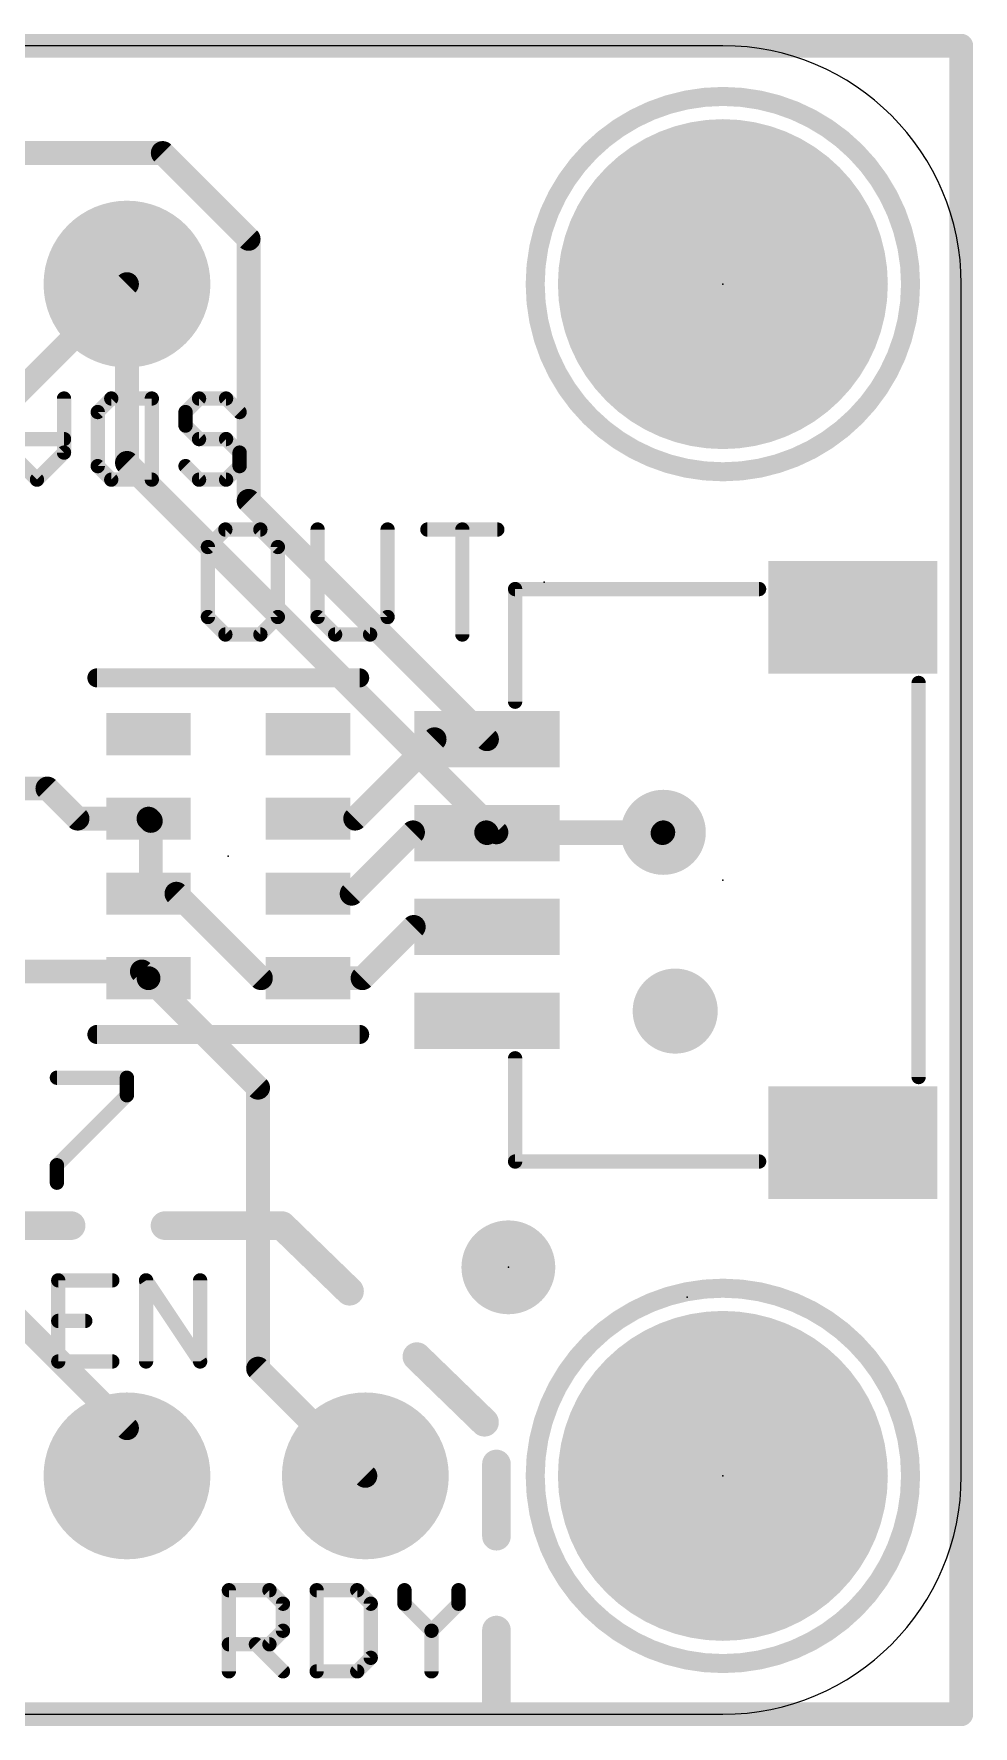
# Model space of a CAD drawing. Extents: x -0.1 to 25.5, y -0.1 to 17.9.
# Drawn here: x 15.52 to 25.53, y -0.13 to 17.91 of the extents above; entities that cross this region are included whole.
import ezdxf

# ---------------------------------------------------------------- set-up
doc = ezdxf.new("R2010")
doc.units = 0
for name, color, linetype in [('1', 12, 'CONTINUOUS'), ('16', 5, 'CONTINUOUS'), ('17', 110, 'CONTINUOUS'), ('18', 110, 'CONTINUOUS'), ('20', 53, 'CONTINUOUS'), ('21', 40, 'CONTINUOUS'), ('23', 40, 'CONTINUOUS'), ('24', 6, 'CONTINUOUS')]:
    doc.layers.add(name, color=color, linetype=linetype)

# ---------------------------------------------------------------- blocks, each defined once
blk = doc.blocks.new('RECT')
blk.add_solid([(-0.5, -0.5), (0.5, -0.5), (-0.5, 0.5), (0.5, 0.5)])
blk = doc.blocks.new('PIE')
at = {"const_width": 0.5}
blk.add_lwpolyline([(0, -0.25, 1), (0, 0.25, 1), (0, -0.25)], format="xyb", dxfattribs=at)
blk = doc.blocks.new('ROUNDP')
at = {"const_width": 0.5}
blk.add_lwpolyline([(0, -0.25, 1), (0, 0.25, 1), (0, -0.25)], format="xyb", dxfattribs=at)
blk = doc.blocks.new('ROUNDV')
at = {"const_width": 0.5}
blk.add_lwpolyline([(0, -0.25, 1), (0, 0.25, 1), (0, -0.25)], format="xyb", dxfattribs=at)

msp = doc.modelspace()

# ---------------------------------------------------------------- linework, layer by layer
at = {"layer": '1', "const_width": 0.254}
for points in [[(0, 17.78), (25.4, 17.78)], [(25.4, 17.78), (25.4, 0)], [(16.891, 16.637), (14.732, 16.637)], [(17.806, 15.722), (16.891, 16.637)], [(17.806, 15.722), (17.806, 12.93)], [(13.716, 12.446), (16.51, 15.24)], [(20.346, 10.39), (17.806, 12.93)], [(18.942, 9.544), (19.788, 10.39)], [(19.788, 10.39), (20.346, 10.39)], [(14.9, 9.865), (15.662, 9.865)], [(15.662, 9.865), (15.983, 9.544)], [(15.983, 9.544), (16.7395, 9.544)], [(16.7395, 9.544), (16.764, 9.5195)], [(16.764, 9.5195), (16.764, 8.744)], [(18.4395, 9.544), (18.942, 9.544)], [(18.904, 8.744), (19.558, 9.398)], [(19.558, 9.398), (20.338, 9.398)], [(20.338, 9.398), (20.346, 9.39)], [(20.346, 9.39), (22.217, 9.39)], [(22.217, 9.39), (22.225, 9.398)], [(16.7395, 8.744), (16.764, 8.744)], [(16.764, 8.744), (17.037, 8.744)], [(17.037, 8.744), (17.937, 7.844)], [(18.4395, 8.744), (18.904, 8.744)], [(19.02, 7.844), (19.566, 8.39)], [(19.566, 8.39), (20.346, 8.39)], [(14.9, 7.915), (16.6685, 7.915)], [(16.6685, 7.915), (16.7395, 7.844)], [(16.7395, 7.844), (17.907, 6.6765)], [(17.937, 7.844), (18.4395, 7.844)], [(18.4395, 7.844), (19.02, 7.844)], [(17.907, 6.6765), (17.907, 3.683)], [(17.907, 3.683), (19.05, 2.54)], [(25.4, 0), (0, 0)]]:
    msp.add_lwpolyline(points, dxfattribs=at)
at = {"layer": '1', "const_width": 0.127}
for points in [[(25.4635, 17.78, 1), (25.3365, 17.78)], [(25.4, 17.7165, 1), (25.4, 17.8435)], [(16.9359, 16.6819, 1), (16.8461, 16.5921)], [(16.891, 16.5735, 1), (16.891, 16.7005)], [(17.8695, 15.722, 1), (17.7425, 15.722)], [(17.7611, 15.6771, 1), (17.8509, 15.7669)], [(16.5549, 15.1951, 1), (16.4651, 15.2849)], [(17.8509, 12.9749, 1), (17.7611, 12.8851)], [(17.7425, 12.93, 1), (17.8695, 12.93)], [(19.788, 10.4535, 1), (19.788, 10.3265)], [(19.8329, 10.3451, 1), (19.7431, 10.4349)], [(20.3011, 10.3451, 1), (20.3909, 10.4349)], [(20.346, 10.3265, 1), (20.346, 10.4535)], [(15.7069, 9.9099, 1), (15.6171, 9.8201)], [(15.662, 9.8015, 1), (15.662, 9.9285)], [(15.983, 9.6075, 1), (15.983, 9.4805)], [(15.9381, 9.4991, 1), (16.0279, 9.5889)], [(16.7844, 9.5889, 1), (16.6946, 9.4991)], [(16.8275, 9.5195, 1), (16.7005, 9.5195)], [(16.7191, 9.4746, 1), (16.8089, 9.5644)], [(16.7395, 9.4805, 1), (16.7395, 9.6075)], [(18.4395, 9.6075, 1), (18.4395, 9.4805)], [(18.8971, 9.5889, 1), (18.9869, 9.4991)], [(18.942, 9.4805, 1), (18.942, 9.6075)], [(19.558, 9.4615, 1), (19.558, 9.3345)], [(19.6029, 9.3531, 1), (19.5131, 9.4429)], [(20.3829, 9.4429, 1), (20.2931, 9.3531)], [(20.346, 9.4535, 1), (20.346, 9.3265)], [(20.3011, 9.3451, 1), (20.3909, 9.4349)], [(20.338, 9.3345, 1), (20.338, 9.4615)], [(22.1721, 9.4349, 1), (22.2619, 9.3451)], [(22.2699, 9.3531, 1), (22.1801, 9.4429)], [(22.217, 9.3265, 1), (22.217, 9.4535)], [(16.7395, 8.8075, 1), (16.7395, 8.6805)], [(16.764, 8.8075, 1), (16.764, 8.6805)], [(16.764, 8.6805, 1), (16.764, 8.8075)], [(17.0819, 8.7889, 1), (16.9921, 8.6991)], [(17.037, 8.6805, 1), (17.037, 8.8075)], [(18.4395, 8.8075, 1), (18.4395, 8.6805)], [(18.8591, 8.7889, 1), (18.9489, 8.6991)], [(18.904, 8.6805, 1), (18.904, 8.8075)], [(16.7005, 8.744, 1), (16.8275, 8.744)], [(19.566, 8.4535, 1), (19.566, 8.3265)], [(19.6109, 8.3451, 1), (19.5211, 8.4349)], [(20.346, 8.3265, 1), (20.346, 8.4535)], [(16.7134, 7.9599, 1), (16.6236, 7.8701)], [(16.6685, 7.8515, 1), (16.6685, 7.9785)], [(16.7844, 7.8889, 1), (16.6946, 7.7991)], [(16.6946, 7.7991, 1), (16.7844, 7.8889)], [(17.937, 7.9075, 1), (17.937, 7.7805)], [(17.8921, 7.7991, 1), (17.9819, 7.8889)], [(18.4395, 7.9075, 1), (18.4395, 7.7805)], [(18.4395, 7.7805, 1), (18.4395, 7.9075)], [(18.9751, 7.8889, 1), (19.0649, 7.7991)], [(19.02, 7.7805, 1), (19.02, 7.9075)], [(17.9705, 6.6765, 1), (17.8435, 6.6765)], [(17.8621, 6.6316, 1), (17.9519, 6.7214)], [(17.9519, 3.7279, 1), (17.8621, 3.6381)], [(17.8435, 3.683, 1), (17.9705, 3.683)], [(19.0051, 2.4951, 1), (19.0949, 2.5849)], [(25.3365, 0, 1), (25.4635, 0)], [(25.4, -0.0635, 1), (25.4, 0.0635)]]:
    msp.add_lwpolyline(points, format="xyb", dxfattribs=at)
at = {"layer": '16', "const_width": 0.254}
for points in [[(0, 17.78), (25.4, 17.78)], [(25.4, 17.78), (25.4, 0)], [(16.51, 13.335), (16.51, 15.24)], [(20.447, 9.398), (16.51, 13.335)], [(22.225, 9.398), (20.447, 9.398)], [(16.51, 3.048), (10.541, 9.017)], [(16.51, 3.048), (16.51, 2.54)], [(25.4, 0), (0, 0)]]:
    msp.add_lwpolyline(points, dxfattribs=at)
at = {"layer": '16', "const_width": 0.127}
for points in [[(25.4635, 17.78, 1), (25.3365, 17.78)], [(25.4, 17.7165, 1), (25.4, 17.8435)], [(16.5735, 15.24, 1), (16.4465, 15.24)], [(16.5549, 13.3799, 1), (16.4651, 13.2901)], [(16.4465, 13.335, 1), (16.5735, 13.335)], [(20.447, 9.4615, 1), (20.447, 9.3345)], [(20.4021, 9.3531, 1), (20.4919, 9.4429)], [(22.225, 9.3345, 1), (22.225, 9.4615)], [(16.5735, 3.048, 1), (16.4465, 3.048)], [(16.4651, 3.0031, 1), (16.5549, 3.0929)], [(16.4465, 2.54, 1), (16.5735, 2.54)], [(25.3365, 0, 1), (25.4635, 0)], [(25.4, -0.0635, 1), (25.4, 0.0635)]]:
    msp.add_lwpolyline(points, format="xyb", dxfattribs=at)
at = {"layer": '20'}
for p, q in [((22.86, 17.78), (2.54, 17.78)), ((25.4, 2.54), (25.4, 15.24)), ((2.54, 0), (22.86, 0))]:
    msp.add_line(p, q, dxfattribs=at)
for centre, start, end in [((22.86, 15.24), 0, 90), ((22.86, 2.54), 270, 0)]:
    msp.add_arc(centre, 2.54, start, end, dxfattribs=at)
at = {"layer": '21'}
for points, const_width in [([(22.86, 13.24, 1), (22.86, 17.24, 1), (22.86, 13.24)], 0.2032), ([(15.8771, 14.0208, 1), (15.8009, 14.0208)], 0.0762), ([(16.3424, 14.0589, 1), (16.3424, 13.9827)], 0.0762), ([(16.3693, 13.9939, 1), (16.3154, 14.0477)], 0.0762), ([(16.8127, 14.0208, 1), (16.7365, 14.0208)], 0.0762), ([(16.7746, 13.9827, 1), (16.7746, 14.0589)], 0.0762), ([(17.2779, 14.0589, 1), (17.2779, 13.9827)], 0.0762), ([(17.3049, 13.9939, 1), (17.251, 14.0477)], 0.0762), ([(17.593, 14.0477, 1), (17.5391, 13.9939)], 0.0762), ([(17.566, 13.9827, 1), (17.566, 14.0589)], 0.0762), ([(16.2364, 13.8767, 1), (16.1602, 13.8767)], 0.0762), ([(16.1714, 13.9037, 1), (16.2253, 13.8498)], 0.0762), ([(17.1069, 13.9037, 1), (17.1608, 13.8498)], 0.0762), ([(17.172, 13.8767, 1), (17.0958, 13.8767)], 0.0762), ([(17.6831, 13.8498, 1), (17.737, 13.9037)], 0.0762), ([(17.1608, 13.7596, 1), (17.1069, 13.7057)], 0.0762), ([(17.0958, 13.7327, 1), (17.172, 13.7327)], 0.0762), ([(15.839, 13.5505, 1), (15.839, 13.6267)], 0.0762), ([(17.2779, 13.6267, 1), (17.2779, 13.5505)], 0.0762), ([(17.251, 13.5617, 1), (17.3049, 13.6156)], 0.0762), ([(17.593, 13.6156, 1), (17.5391, 13.5617)], 0.0762), ([(17.566, 13.5505, 1), (17.566, 13.6267)], 0.0762), ([(15.8009, 13.4446, 1), (15.8771, 13.4446)], 0.0762), ([(15.866, 13.4176, 1), (15.8121, 13.4715)], 0.0762), ([(16.2253, 13.3275, 1), (16.1714, 13.2736)], 0.0762), ([(17.1608, 13.3275, 1), (17.1069, 13.2736)], 0.0762), ([(17.7482, 13.4446, 1), (17.672, 13.4446)], 0.0762), ([(17.6831, 13.4176, 1), (17.737, 13.4715)], 0.0762), ([(17.737, 13.2736, 1), (17.6831, 13.3275)], 0.0762), ([(15.524, 13.1834, 1), (15.5779, 13.1295)], 0.0762), ([(15.524, 13.1295, 1), (15.5779, 13.1834)], 0.0762), ([(16.1602, 13.3005, 1), (16.2364, 13.3005)], 0.0762), ([(16.3424, 13.1946, 1), (16.3424, 13.1184)], 0.0762), ([(16.3154, 13.1295, 1), (16.3693, 13.1834)], 0.0762), ([(16.7365, 13.1565, 1), (16.8127, 13.1565)], 0.0762), ([(16.7746, 13.1184, 1), (16.7746, 13.1946)], 0.0762), ([(17.2779, 13.1946, 1), (17.2779, 13.1184)], 0.0762), ([(17.251, 13.1295, 1), (17.3049, 13.1834)], 0.0762), ([(17.5391, 13.1834, 1), (17.593, 13.1295)], 0.0762), ([(17.566, 13.1184, 1), (17.566, 13.1946)], 0.0762), ([(17.672, 13.3005, 1), (17.7482, 13.3005)], 0.0762), ([(17.5585, 12.6629, 1), (17.5585, 12.5867)], 0.0762), ([(17.5855, 12.5978, 1), (17.5316, 12.6517)], 0.0762), ([(17.9583, 12.6517, 1), (17.9044, 12.5978)], 0.0762), ([(17.9314, 12.5867, 1), (17.9314, 12.6629)], 0.0762), ([(18.5796, 12.6248, 1), (18.5034, 12.6248)], 0.0762), ([(19.3253, 12.6248, 1), (19.2491, 12.6248)], 0.0762), ([(19.7109, 12.6629, 1), (19.7109, 12.5867)], 0.0762), ([(20.1218, 12.6248, 1), (20.0456, 12.6248)], 0.0762), ([(20.4566, 12.5867, 1), (20.4566, 12.6629)], 0.0762), ([(17.4102, 12.4383, 1), (17.334, 12.4383)], 0.0762), ([(17.3452, 12.4653, 1), (17.399, 12.4114)], 0.0762), ([(18.1559, 12.4383, 1), (18.0797, 12.4383)], 0.0762), ([(18.0909, 12.4114, 1), (18.1447, 12.4653)], 0.0762), ([(20.6841, 11.99, 1), (20.6079, 11.99)], 0.0762), ([(20.646, 12.0281, 1), (20.646, 11.9519)], 0.0762), ([(23.246, 11.9519, 1), (23.246, 12.0281)], 0.0762), ([(17.399, 11.7196, 1), (17.3452, 11.6657)], 0.0762), ([(17.334, 11.6926, 1), (17.4102, 11.6926)], 0.0762), ([(18.0797, 11.6926, 1), (18.1559, 11.6926)], 0.0762), ([(18.1447, 11.6657, 1), (18.0909, 11.7196)], 0.0762), ([(18.5684, 11.7196, 1), (18.5146, 11.6657)], 0.0762), ([(18.5034, 11.6926, 1), (18.5796, 11.6926)], 0.0762), ([(19.2491, 11.6926, 1), (19.3253, 11.6926)], 0.0762), ([(19.3141, 11.6657, 1), (19.2603, 11.7196)], 0.0762), ([(17.5585, 11.5443, 1), (17.5585, 11.4681)], 0.0762), ([(17.5316, 11.4793, 1), (17.5855, 11.5331)], 0.0762), ([(17.9044, 11.5331, 1), (17.9583, 11.4793)], 0.0762), ([(17.9314, 11.4681, 1), (17.9314, 11.5443)], 0.0762), ([(18.7279, 11.5443, 1), (18.7279, 11.4681)], 0.0762), ([(18.701, 11.4793, 1), (18.7549, 11.5331)], 0.0762), ([(19.0738, 11.5331, 1), (19.1277, 11.4793)], 0.0762), ([(19.1008, 11.4681, 1), (19.1008, 11.5443)], 0.0762), ([(20.0456, 11.5062, 1), (20.1218, 11.5062)], 0.0762), ([(16.1895, 11.0948, 1), (16.1895, 10.9932)], 0.1016), ([(18.9895, 10.9932, 1), (18.9895, 11.0948)], 0.1016), ([(24.9841, 10.99, 1), (24.9079, 10.99)], 0.0762), ([(20.6079, 10.79, 1), (20.6841, 10.79)], 0.0762), ([(16.1895, 7.2948, 1), (16.1895, 7.1932)], 0.1016), ([(18.9895, 7.1932, 1), (18.9895, 7.2948)], 0.1016), ([(20.6841, 6.99, 1), (20.6079, 6.99)], 0.0762), ([(15.7632, 6.8209, 1), (15.7632, 6.7447)], 0.0762), ([(16.547, 6.7828, 1), (16.4708, 6.7828)], 0.0762), ([(16.5089, 6.7447, 1), (16.5089, 6.8209)], 0.0762), ([(24.9079, 6.79, 1), (24.9841, 6.79)], 0.0762), ([(16.4708, 6.5963, 1), (16.547, 6.5963)], 0.0762), ([(16.5358, 6.5694, 1), (16.4819, 6.6233)], 0.0762), ([(20.646, 5.9281, 1), (20.646, 5.8519)], 0.0762), ([(23.246, 5.8519, 1), (23.246, 5.9281)], 0.0762), ([(15.7362, 5.8776, 1), (15.7901, 5.8237)], 0.0762), ([(15.8013, 5.8506, 1), (15.7251, 5.8506)], 0.0762), ([(20.6079, 5.89, 1), (20.6841, 5.89)], 0.0762), ([(15.7251, 5.6642, 1), (15.8013, 5.6642)], 0.0762), ([(15.9148, 5.1308, 1), (15.9148, 5.2832)], 0.1524), ([(16.9148, 5.2832, 1), (16.9148, 5.1308)], 0.1524), ([(18.2141, 5.2617, 1), (18.1079, 5.1523)], 0.1524), ([(18.161, 5.1308, 1), (18.161, 5.2832)], 0.1524), ([(15.7777, 4.6616, 1), (15.7777, 4.5854)], 0.0762), ([(15.8158, 4.6235, 1), (15.7396, 4.6235)], 0.0762), ([(16.3539, 4.5854, 1), (16.3539, 4.6616)], 0.0762), ([(16.7449, 4.6447, 1), (16.6815, 4.6024)], 0.0762), ([(16.7513, 4.6235, 1), (16.6751, 4.6235)], 0.0762), ([(17.3275, 4.6235, 1), (17.2513, 4.6235)], 0.0762), ([(18.8286, 4.4528, 1), (18.9348, 4.5622)], 0.1524), ([(22.86, 0.54, 1), (22.86, 4.54, 1), (22.86, 0.54)], 0.2032), ([(15.7777, 4.2295, 1), (15.7777, 4.1533)], 0.0762), ([(16.0658, 4.1533, 1), (16.0658, 4.2295)], 0.0762), ([(15.7777, 3.7973, 1), (15.7777, 3.7211)], 0.0762), ([(15.7396, 3.7592, 1), (15.8158, 3.7592)], 0.0762), ([(16.3539, 3.7211, 1), (16.3539, 3.7973)], 0.0762), ([(16.6751, 3.7592, 1), (16.7513, 3.7592)], 0.0762), ([(17.2513, 3.7592, 1), (17.3275, 3.7592)], 0.0762), ([(17.2577, 3.7381, 1), (17.3211, 3.7803)], 0.0762), ([(19.6524, 3.8657, 1), (19.5462, 3.7563)], 0.1524), ([(20.2669, 3.0568, 1), (20.3731, 3.1662)], 0.1524), ([(20.5232, 2.667, 1), (20.3708, 2.667)], 0.1524), ([(20.3708, 1.897, 1), (20.5232, 1.897)], 0.1524), ([(17.634, 1.3215, 1), (17.5578, 1.3215)], 0.0762), ([(17.5959, 1.3596, 1), (17.5959, 1.2834)], 0.0762), ([(18.055, 1.3485, 1), (18.0011, 1.2946)], 0.0762), ([(18.0281, 1.2834, 1), (18.0281, 1.3596)], 0.0762), ([(18.5695, 1.3215, 1), (18.4933, 1.3215)], 0.0762), ([(18.5314, 1.3596, 1), (18.5314, 1.2834)], 0.0762), ([(18.9906, 1.3485, 1), (18.9367, 1.2946)], 0.0762), ([(18.9636, 1.2834, 1), (18.9636, 1.3596)], 0.0762), ([(19.5051, 1.3215, 1), (19.4289, 1.3215)], 0.0762), ([(20.0813, 1.3215, 1), (20.0051, 1.3215)], 0.0762), ([(18.2102, 1.1775, 1), (18.134, 1.1775)], 0.0762), ([(18.1452, 1.1505, 1), (18.1991, 1.2044)], 0.0762), ([(19.1458, 1.1775, 1), (19.0696, 1.1775)], 0.0762), ([(19.0807, 1.1505, 1), (19.1346, 1.2044)], 0.0762), ([(19.4939, 1.2044, 1), (19.44, 1.1505)], 0.0762), ([(19.4289, 1.1775, 1), (19.5051, 1.1775)], 0.0762), ([(20.0051, 1.1775, 1), (20.0813, 1.1775)], 0.0762), ([(20.0701, 1.1505, 1), (20.0162, 1.2044)], 0.0762), ([(18.134, 0.8894, 1), (18.2102, 0.8894)], 0.0762), ([(18.1991, 0.8624, 1), (18.1452, 0.9163)], 0.0762), ([(19.7281, 0.9163, 1), (19.782, 0.8624)], 0.0762), ([(19.7932, 0.8894, 1), (19.717, 0.8894)], 0.0762), ([(19.7281, 0.8624, 1), (19.782, 0.9163)], 0.0762), ([(20.5232, 0.897, 1), (20.3708, 0.897)], 0.1524), ([(17.5959, 0.7834, 1), (17.5959, 0.7072)], 0.0762), ([(17.911, 0.7723, 1), (17.8571, 0.7184)], 0.0762), ([(18.0011, 0.7723, 1), (18.055, 0.7184)], 0.0762), ([(18.0281, 0.7072, 1), (18.0281, 0.7834)], 0.0762), ([(19.0696, 0.6013, 1), (19.1458, 0.6013)], 0.0762), ([(19.1346, 0.5743, 1), (19.0807, 0.6282)], 0.0762), ([(17.5578, 0.4572, 1), (17.634, 0.4572)], 0.0762), ([(18.1452, 0.4303, 1), (18.1991, 0.4841)], 0.0762), ([(18.5314, 0.4953, 1), (18.5314, 0.4191)], 0.0762), ([(18.4933, 0.4572, 1), (18.5695, 0.4572)], 0.0762), ([(18.9367, 0.4841, 1), (18.9906, 0.4303)], 0.0762), ([(18.9636, 0.4191, 1), (18.9636, 0.4953)], 0.0762), ([(19.717, 0.4572, 1), (19.7932, 0.4572)], 0.0762), ([(20.3708, 0.127, 1), (20.5232, 0.127)], 0.1524)]:
    msp.add_lwpolyline(points, format="xyb", dxfattribs=dict(at, const_width=const_width))
for points, const_width in [([(15.839, 14.0208), (15.839, 13.4446)], 0.1524), ([(16.3424, 14.0208), (16.1983, 13.8767)], 0.1524), ([(16.7746, 14.0208), (16.3424, 14.0208)], 0.1524), ([(16.7746, 13.1565), (16.7746, 14.0208)], 0.1524), ([(17.1339, 13.8767), (17.2779, 14.0208)], 0.1524), ([(17.2779, 14.0208), (17.566, 14.0208)], 0.1524), ([(17.566, 14.0208), (17.7101, 13.8767)], 0.1524), ([(16.1983, 13.8767), (16.1983, 13.3005)], 0.1524), ([(17.1339, 13.7327), (17.1339, 13.8767)], 0.1524), ([(17.2779, 13.5886), (17.1339, 13.7327)], 0.1524), ([(15.839, 13.5886), (15.2628, 13.5886)], 0.1524), ([(17.566, 13.5886), (17.2779, 13.5886)], 0.1524), ([(17.7101, 13.4446), (17.566, 13.5886)], 0.1524), ([(15.5509, 13.1565), (15.2628, 13.4446)], 0.1524), ([(15.839, 13.4446), (15.5509, 13.1565)], 0.1524), ([(16.1983, 13.3005), (16.3424, 13.1565)], 0.1524), ([(17.1339, 13.3005), (17.2779, 13.1565)], 0.1524), ([(17.566, 13.1565), (17.7101, 13.3005)], 0.1524), ([(17.7101, 13.3005), (17.7101, 13.4446)], 0.1524), ([(16.3424, 13.1565), (16.7746, 13.1565)], 0.1524), ([(17.2779, 13.1565), (17.566, 13.1565)], 0.1524), ([(17.5585, 12.6248), (17.3721, 12.4383)], 0.1524), ([(17.9314, 12.6248), (17.5585, 12.6248)], 0.1524), ([(18.1178, 12.4383), (17.9314, 12.6248)], 0.1524), ([(18.5415, 12.6248), (18.5415, 11.6926)], 0.1524), ([(19.2872, 11.6926), (19.2872, 12.6248)], 0.1524), ([(19.7109, 12.6248), (20.4566, 12.6248)], 0.1524), ([(20.0837, 11.5062), (20.0837, 12.6248)], 0.1524), ([(17.3721, 12.4383), (17.3721, 11.6926)], 0.1524), ([(18.1178, 11.6926), (18.1178, 12.4383)], 0.1524), ([(20.646, 10.79), (20.646, 11.99)], 0.1524), ([(20.646, 11.99), (23.246, 11.99)], 0.1524), ([(17.3721, 11.6926), (17.5585, 11.5062)], 0.1524), ([(17.9314, 11.5062), (18.1178, 11.6926)], 0.1524), ([(18.5415, 11.6926), (18.7279, 11.5062)], 0.1524), ([(19.1008, 11.5062), (19.2872, 11.6926)], 0.1524), ([(17.5585, 11.5062), (17.9314, 11.5062)], 0.1524), ([(18.7279, 11.5062), (19.1008, 11.5062)], 0.1524), ([(16.1895, 11.044), (18.9895, 11.044)], 0.2032), ([(24.946, 6.79), (24.946, 10.99)], 0.1524), ([(18.9895, 7.244), (16.1895, 7.244)], 0.2032), ([(20.646, 5.89), (20.646, 6.99)], 0.1524), ([(15.7632, 6.7828), (16.5089, 6.7828)], 0.1524), ([(16.5089, 6.7828), (16.5089, 6.5963)], 0.1524), ([(16.5089, 6.5963), (15.7632, 5.8506)], 0.1524), ([(23.246, 5.89), (20.646, 5.89)], 0.1524), ([(15.7632, 5.8506), (15.7632, 5.6642)], 0.1524), ([(14.6685, 5.207), (15.9148, 5.207)], 0.3048), ([(16.9148, 5.207), (18.161, 5.207)], 0.3048), ([(18.161, 5.207), (18.8817, 4.5075)], 0.3048), ([(16.3539, 4.6235), (15.7777, 4.6235)], 0.1524), ([(15.7777, 4.6235), (15.7777, 3.7592)], 0.1524), ([(16.7132, 3.7592), (16.7132, 4.6235)], 0.1524), ([(16.7132, 4.6235), (17.2894, 3.7592)], 0.1524), ([(17.2894, 3.7592), (17.2894, 4.6235)], 0.1524), ([(15.7777, 4.1914), (16.0658, 4.1914)], 0.1524), ([(15.7777, 3.7592), (16.3539, 3.7592)], 0.1524), ([(19.5993, 3.811), (20.32, 3.1115)], 0.3048), ([(20.447, 2.667), (20.447, 1.897)], 0.3048), ([(17.5959, 0.4572), (17.5959, 1.3215)], 0.1524), ([(17.5959, 1.3215), (18.0281, 1.3215)], 0.1524), ([(18.0281, 1.3215), (18.1721, 1.1775)], 0.1524), ([(18.5314, 1.3215), (18.5314, 0.4572)], 0.1524), ([(18.9636, 1.3215), (18.5314, 1.3215)], 0.1524), ([(19.1077, 1.1775), (18.9636, 1.3215)], 0.1524), ([(19.467, 1.3215), (19.467, 1.1775)], 0.1524), ([(20.0432, 1.1775), (20.0432, 1.3215)], 0.1524), ([(18.1721, 1.1775), (18.1721, 0.8894)], 0.1524), ([(19.1077, 0.6013), (19.1077, 1.1775)], 0.1524), ([(19.467, 1.1775), (19.7551, 0.8894)], 0.1524), ([(19.7551, 0.8894), (20.0432, 1.1775)], 0.1524), ([(18.1721, 0.8894), (18.0281, 0.7453)], 0.1524), ([(19.7551, 0.8894), (19.7551, 0.4572)], 0.1524), ([(20.447, 0.897), (20.447, 0.127)], 0.3048), ([(18.0281, 0.7453), (17.5959, 0.7453)], 0.1524), ([(17.884, 0.7453), (18.1721, 0.4572)], 0.1524), ([(18.9636, 0.4572), (19.1077, 0.6013)], 0.1524), ([(18.5314, 0.4572), (18.9636, 0.4572)], 0.1524)]:
    msp.add_lwpolyline(points, dxfattribs=dict(at, const_width=const_width))
at = {"layer": '23'}
for p in [(22.86, 15.24), (17.5895, 9.144), (22.86, 8.89), (20.574, 4.7625), (22.86, 2.54)]:
    msp.add_point(p, dxfattribs=at)
at = {"layer": '24'}
for p in [(20.955, 12.065), (22.479, 4.445)]:
    msp.add_point(p, dxfattribs=at)

# ---------------------------------------------------------------- block references
at = {"layer": '1'}
for p, xscale, yscale, rotation in [((24.246, 11.69), 1.8, 1.2, 180), ((16.7395, 10.444), 0.45, 0.9, 90), ((18.4395, 10.444), 0.45, 0.9, 90), ((20.346, 10.39), 1.55, 0.6, 180), ((16.7395, 9.544), 0.45, 0.9, 90), ((18.4395, 9.544), 0.45, 0.9, 90), ((20.346, 9.39), 1.55, 0.6, 180), ((16.7395, 8.744), 0.45, 0.9, 90), ((18.4395, 8.744), 0.45, 0.9, 90), ((20.346, 8.39), 1.55, 0.6, 180), ((16.7395, 7.844), 0.45, 0.9, 90), ((18.4395, 7.844), 0.45, 0.9, 90), ((20.346, 7.39), 1.55, 0.6, 180), ((24.246, 6.09), 1.8, 1.2, 180)]:
    msp.add_blockref('RECT', p, dxfattribs=dict(at, xscale=xscale, yscale=yscale, rotation=rotation))
msp.add_blockref('PIE', (20.574, 4.7625), dxfattribs=at)
at = {"layer": '17', "xscale": 3.516, "yscale": 3.516}
for p in [(22.86, 15.24), (22.86, 15.24), (22.86, 2.54), (22.86, 2.54)]:
    msp.add_blockref('ROUNDP', p, dxfattribs=at)
at = {"layer": '17', "xscale": 1.778, "yscale": 1.778}
for p, rotation in [((16.51, 15.24), 90), ((16.51, 15.24), 90), ((16.51, 2.54), 270), ((16.51, 2.54), 270), ((19.05, 2.54), 270), ((19.05, 2.54), 270)]:
    msp.add_blockref('ROUNDP', p, dxfattribs=dict(at, rotation=rotation))
at = {"layer": '18', "xscale": 0.9064, "yscale": 0.9064}
for p in [(22.225, 9.398), (22.225, 9.398), (22.352, 7.493), (22.352, 7.493)]:
    msp.add_blockref('ROUNDV', p, dxfattribs=at)

doc.saveas('drawing.dxf')
